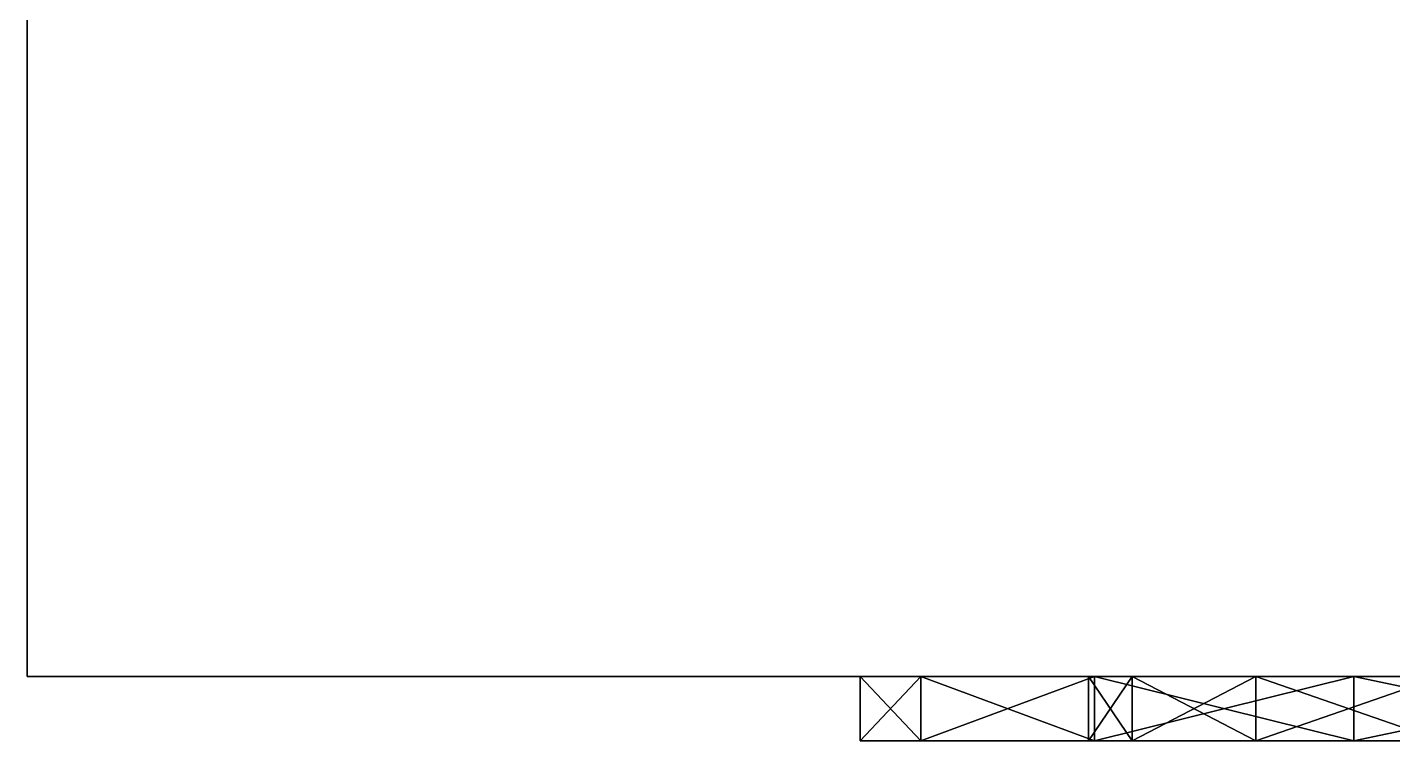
# Model space of a CAD drawing. Extents: x -14.5 to 19.3, y -2 to 15.6.
# Drawn here: x -14.478 to -13.416, y -0.55 to 0.005 of the extents above; entities that cross this region are included whole.
import ezdxf

# ---------------------------------------------------------------- set-up
doc = ezdxf.new("R2010")
doc.units = 0
doc.layers.add('UB3D', color=1, linetype='CONTINUOUS')

msp = doc.modelspace()

# ---------------------------------------------------------------- linework, layer by layer
at = {"layer": 'UB3D', "color": 94}
for points in [[(-14.478, 0.5, 13.97097), (-14.478, 0.5, -14.986), (-14.478, -0.5, -14.986), (-14.478, -0.5, 13.97097)], [(-14.478, 0.5, -14.986), (19.304, 0.5, -14.986), (19.304, -0.5, -14.986), (-14.478, -0.5, -14.986)], [(19.304, 0.5, 13.97097), (-14.478, 0.5, 13.97097), (-14.478, -0.5, 13.97097), (19.304, -0.5, 13.97097)], [(-14.478, 0.5, 13.97097), (-14.478, 0.5, 13.97097), (-14.478, -0.5, 13.97097)], [(-14.478, -0.5, 13.97097), (19.304, -0.5, 13.97097), (19.304, -0.5, -14.986)], [(-14.478, -0.5, 13.97097), (19.304, -0.5, -14.986), (-14.478, -0.5, -14.986)], [(-14.478, -0.5, 13.97097), (-14.478, -0.5, -14.986), (-14.478, -0.5, 13.97097)]]:
    msp.add_3dface(points, dxfattribs=at)
at = {"layer": 'UB3D', "color": 253}
for points in [[(-13.830301, -0.5, 6.096), (-13.782931, -0.5, 6.334143), (-13.830301, -0.55, 6.096)], [(-13.782931, -0.5, 6.334143), (-13.830301, -0.55, 6.096), (-13.782931, -0.55, 6.334143)], [(-13.830301, -0.55, 6.096), (-13.782931, -0.55, 6.334143), (-13.830301, -0.5, 6.096)], [(-13.782931, -0.55, 6.334143), (-13.830301, -0.5, 6.096), (-13.782931, -0.5, 6.334143)], [(-13.782931, -0.5, 5.857856), (-13.830301, -0.5, 6.096), (-13.782931, -0.55, 5.857856)], [(-13.830301, -0.5, 6.096), (-13.782931, -0.55, 5.857856), (-13.830301, -0.55, 6.096)], [(-13.782931, -0.55, 5.857856), (-13.830301, -0.55, 6.096), (-13.782931, -0.5, 5.857856)], [(-13.830301, -0.55, 6.096), (-13.782931, -0.5, 5.857856), (-13.830301, -0.5, 6.096)], [(-13.782931, -0.5, 6.334143), (-13.648033, -0.5, 6.536032), (-13.782931, -0.55, 6.334143)], [(-13.648033, -0.5, 6.536032), (-13.782931, -0.55, 6.334143), (-13.648033, -0.55, 6.536032)], [(-13.782931, -0.55, 6.334143), (-13.648033, -0.55, 6.536032), (-13.782931, -0.5, 6.334143)], [(-13.648033, -0.55, 6.536032), (-13.782931, -0.5, 6.334143), (-13.648033, -0.5, 6.536032)], [(-13.648033, -0.5, 5.655967), (-13.782931, -0.5, 5.857856), (-13.648033, -0.55, 5.655967)], [(-13.782931, -0.5, 5.857856), (-13.648033, -0.55, 5.655967), (-13.782931, -0.55, 5.857856)], [(-13.648033, -0.55, 5.655967), (-13.782931, -0.55, 5.857856), (-13.648033, -0.5, 5.655967)], [(-13.782931, -0.55, 5.857856), (-13.648033, -0.5, 5.655967), (-13.782931, -0.5, 5.857856)], [(-13.652501, -0.5, 6.096), (-13.618665, -0.5, 6.266102), (-13.652501, -0.55, 6.096)], [(-13.618665, -0.5, 6.266102), (-13.652501, -0.55, 6.096), (-13.618665, -0.55, 6.266102)], [(-13.652501, -0.55, 6.096), (-13.618665, -0.55, 6.266102), (-13.652501, -0.5, 6.096)], [(-13.618665, -0.55, 6.266102), (-13.652501, -0.5, 6.096), (-13.618665, -0.5, 6.266102)], [(-13.618665, -0.5, 5.925897), (-13.652501, -0.5, 6.096), (-13.618665, -0.55, 5.925897)], [(-13.652501, -0.5, 6.096), (-13.618665, -0.55, 5.925897), (-13.652501, -0.55, 6.096)], [(-13.618665, -0.55, 5.925897), (-13.652501, -0.55, 6.096), (-13.618665, -0.5, 5.925897)], [(-13.652501, -0.55, 6.096), (-13.618665, -0.5, 5.925897), (-13.652501, -0.5, 6.096)], [(-13.648033, -0.5, 6.536032), (-13.446144, -0.5, 6.67093), (-13.648033, -0.55, 6.536032)], [(-13.446144, -0.5, 6.67093), (-13.648033, -0.55, 6.536032), (-13.446144, -0.55, 6.67093)], [(-13.648033, -0.55, 6.536032), (-13.446144, -0.55, 6.67093), (-13.648033, -0.5, 6.536032)], [(-13.446144, -0.55, 6.67093), (-13.648033, -0.5, 6.536032), (-13.446144, -0.5, 6.67093)], [(-13.446144, -0.5, 5.521069), (-13.648033, -0.5, 5.655967), (-13.446144, -0.55, 5.521069)], [(-13.648033, -0.5, 5.655967), (-13.446144, -0.55, 5.521069), (-13.648033, -0.55, 5.655967)], [(-13.446144, -0.55, 5.521069), (-13.648033, -0.55, 5.655967), (-13.446144, -0.5, 5.521069)], [(-13.648033, -0.55, 5.655967), (-13.446144, -0.5, 5.521069), (-13.648033, -0.5, 5.655967)], [(-13.618665, -0.5, 6.266102), (-13.522309, -0.5, 6.410308), (-13.618665, -0.55, 6.266102)], [(-13.522309, -0.5, 6.410308), (-13.618665, -0.55, 6.266102), (-13.522309, -0.55, 6.410308)], [(-13.618665, -0.55, 6.266102), (-13.522309, -0.55, 6.410308), (-13.618665, -0.5, 6.266102)], [(-13.522309, -0.55, 6.410308), (-13.618665, -0.5, 6.266102), (-13.522309, -0.5, 6.410308)], [(-13.522309, -0.5, 5.781691), (-13.618665, -0.5, 5.925897), (-13.522309, -0.55, 5.781691)], [(-13.618665, -0.5, 5.925897), (-13.522309, -0.55, 5.781691), (-13.618665, -0.55, 5.925897)], [(-13.522309, -0.55, 5.781691), (-13.618665, -0.55, 5.925897), (-13.522309, -0.5, 5.781691)], [(-13.618665, -0.55, 5.925897), (-13.522309, -0.5, 5.781691), (-13.618665, -0.5, 5.925897)], [(-13.522309, -0.5, 6.410308), (-13.378103, -0.5, 6.506664), (-13.522309, -0.55, 6.410308)], [(-13.378103, -0.5, 6.506664), (-13.522309, -0.55, 6.410308), (-13.378103, -0.55, 6.506664)], [(-13.522309, -0.55, 6.410308), (-13.378103, -0.55, 6.506664), (-13.522309, -0.5, 6.410308)], [(-13.378103, -0.55, 6.506664), (-13.522309, -0.5, 6.410308), (-13.378103, -0.5, 6.506664)], [(-13.378103, -0.5, 5.685335), (-13.522309, -0.5, 5.781691), (-13.378103, -0.55, 5.685335)], [(-13.522309, -0.5, 5.781691), (-13.378103, -0.55, 5.685335), (-13.522309, -0.55, 5.781691)], [(-13.378103, -0.55, 5.685335), (-13.522309, -0.55, 5.781691), (-13.378103, -0.5, 5.685335)], [(-13.522309, -0.55, 5.781691), (-13.378103, -0.5, 5.685335), (-13.522309, -0.5, 5.781691)], [(-13.446144, -0.5, 6.67093), (-13.208001, -0.5, 6.7183), (-13.446144, -0.55, 6.67093)], [(-13.208001, -0.5, 6.7183), (-13.446144, -0.55, 6.67093), (-13.208001, -0.55, 6.7183)], [(-13.446144, -0.55, 6.67093), (-13.208001, -0.55, 6.7183), (-13.446144, -0.5, 6.67093)], [(-13.208001, -0.55, 6.7183), (-13.446144, -0.5, 6.67093), (-13.208001, -0.5, 6.7183)], [(-13.208001, -0.5, 5.4737), (-13.446144, -0.5, 5.521069), (-13.208001, -0.55, 5.4737)], [(-13.446144, -0.5, 5.521069), (-13.208001, -0.55, 5.4737), (-13.446144, -0.55, 5.521069)], [(-13.208001, -0.55, 5.4737), (-13.446144, -0.55, 5.521069), (-13.208001, -0.5, 5.4737)], [(-13.446144, -0.55, 5.521069), (-13.208001, -0.5, 5.4737), (-13.446144, -0.5, 5.521069)], [(-13.827304, -0.55, 6.035004), (-13.650361, -0.55, 6.052431), (-13.830301, -0.55, 6.096)], [(-13.650361, -0.55, 6.052431), (-13.830301, -0.55, 6.096), (-13.652501, -0.55, 6.096)], [(-13.830301, -0.55, 6.096), (-13.652501, -0.55, 6.096), (-13.827304, -0.55, 6.156996)], [(-13.650361, -0.55, 6.139569), (-13.827304, -0.55, 6.156996), (-13.64396, -0.55, 6.182718)], [(-13.827304, -0.55, 6.156996), (-13.64396, -0.55, 6.182718), (-13.818344, -0.55, 6.217405)], [(-13.818344, -0.55, 5.974595), (-13.64396, -0.55, 6.009282), (-13.827304, -0.55, 6.035004)], [(-13.64396, -0.55, 6.009282), (-13.827304, -0.55, 6.035004), (-13.650361, -0.55, 6.052431)], [(-13.652501, -0.55, 6.096), (-13.827304, -0.55, 6.156996), (-13.650361, -0.55, 6.139569)], [(-13.64396, -0.55, 6.182718), (-13.818344, -0.55, 6.217405), (-13.633361, -0.55, 6.225032)], [(-13.818344, -0.55, 6.217405), (-13.633361, -0.55, 6.225032), (-13.803505, -0.55, 6.276644)], [(-13.633361, -0.55, 5.966968), (-13.818344, -0.55, 5.974595), (-13.64396, -0.55, 6.009282)], [(-13.803505, -0.55, 5.915356), (-13.618665, -0.55, 5.925897), (-13.818344, -0.55, 5.974595)], [(-13.618665, -0.55, 5.925897), (-13.818344, -0.55, 5.974595), (-13.633361, -0.55, 5.966968)], [(-13.600015, -0.55, 6.305536), (-13.618665, -0.55, 6.266103), (-13.803505, -0.55, 6.276644)], [(-13.600015, -0.55, 6.305536), (-13.803505, -0.55, 6.276644), (-13.782931, -0.55, 6.334144)], [(-13.633361, -0.55, 6.225032), (-13.803505, -0.55, 6.276644), (-13.618665, -0.55, 6.266103)], [(-13.782931, -0.55, 5.857856), (-13.600015, -0.55, 5.886464), (-13.803505, -0.55, 5.915356)], [(-13.600015, -0.55, 5.886464), (-13.803505, -0.55, 5.915356), (-13.618665, -0.55, 5.925897)], [(-13.756821, -0.55, 6.38935), (-13.577589, -0.55, 6.342951), (-13.782931, -0.55, 6.334144)], [(-13.600015, -0.55, 6.305536), (-13.782931, -0.55, 6.334144), (-13.577589, -0.55, 6.342951)], [(-13.577589, -0.55, 5.849049), (-13.782931, -0.55, 5.857856), (-13.600015, -0.55, 5.886464)], [(-13.551604, -0.55, 5.814012), (-13.756821, -0.55, 5.80265), (-13.782931, -0.55, 5.857856)], [(-13.551604, -0.55, 5.814012), (-13.782931, -0.55, 5.857856), (-13.577589, -0.55, 5.849049)], [(-13.756821, -0.55, 6.38935), (-13.725425, -0.55, 6.441731), (-13.52231, -0.55, 6.410309)], [(-13.756821, -0.55, 6.38935), (-13.52231, -0.55, 6.410309), (-13.551604, -0.55, 6.377988)], [(-13.756821, -0.55, 6.38935), (-13.551604, -0.55, 6.377988), (-13.577589, -0.55, 6.342951)], [(-13.551604, -0.55, 5.814012), (-13.52231, -0.55, 5.781691), (-13.756821, -0.55, 5.80265)], [(-13.489989, -0.55, 5.752397), (-13.725425, -0.55, 5.750269), (-13.756821, -0.55, 5.80265)], [(-13.489989, -0.55, 5.752397), (-13.756821, -0.55, 5.80265), (-13.52231, -0.55, 5.781691)], [(-13.689045, -0.55, 6.490783), (-13.454952, -0.55, 6.465588), (-13.725425, -0.55, 6.441731)], [(-13.454952, -0.55, 6.465588), (-13.725425, -0.55, 6.441731), (-13.489989, -0.55, 6.439603)], [(-13.725425, -0.55, 6.441731), (-13.489989, -0.55, 6.439603), (-13.52231, -0.55, 6.410309)], [(-13.489989, -0.55, 5.752397), (-13.454952, -0.55, 5.726412), (-13.725425, -0.55, 5.750269)], [(-13.417537, -0.55, 5.703986), (-13.689045, -0.55, 5.701217), (-13.725425, -0.55, 5.750269)], [(-13.417537, -0.55, 5.703986), (-13.725425, -0.55, 5.750269), (-13.454952, -0.55, 5.726412)], [(-13.648034, -0.55, 6.536033), (-13.378104, -0.55, 6.506664), (-13.689045, -0.55, 6.490783)], [(-13.378104, -0.55, 6.506664), (-13.417537, -0.55, 6.488014), (-13.689045, -0.55, 6.490783)], [(-13.417537, -0.55, 6.488014), (-13.689045, -0.55, 6.490783), (-13.454952, -0.55, 6.465588)], [(-13.417537, -0.55, 5.703986), (-13.378104, -0.55, 5.685336), (-13.689045, -0.55, 5.701217)], [(-13.378104, -0.55, 5.685336), (-13.337033, -0.55, 5.67064), (-13.689045, -0.55, 5.701217)], [(-13.337033, -0.55, 5.67064), (-13.689045, -0.55, 5.701217), (-13.294719, -0.55, 5.660041)], [(-13.689045, -0.55, 5.701217), (-13.294719, -0.55, 5.660041), (-13.648034, -0.55, 5.655967)], [(-12.813218, -0.55, 5.614956), (-13.602784, -0.55, 5.614956), (-13.648034, -0.55, 5.655967)], [(-12.813218, -0.55, 5.614956), (-13.648034, -0.55, 5.655967), (-13.208001, -0.55, 5.6515)], [(-13.648034, -0.55, 6.536033), (-13.602784, -0.55, 6.577044), (-13.25157, -0.55, 6.53836)], [(-13.648034, -0.55, 6.536033), (-13.25157, -0.55, 6.53836), (-13.294719, -0.55, 6.531959)], [(-13.648034, -0.55, 6.536033), (-13.294719, -0.55, 6.531959), (-13.337033, -0.55, 6.52136)], [(-13.648034, -0.55, 6.536033), (-13.337033, -0.55, 6.52136), (-13.378104, -0.55, 6.506664)], [(-13.294719, -0.55, 5.660041), (-13.648034, -0.55, 5.655967), (-13.25157, -0.55, 5.65364)], [(-13.648034, -0.55, 5.655967), (-13.25157, -0.55, 5.65364), (-13.208001, -0.55, 5.6515)], [(-13.553732, -0.55, 6.613424), (-12.813218, -0.55, 6.577044), (-13.602784, -0.55, 6.577044)], [(-12.813218, -0.55, 6.577044), (-13.602784, -0.55, 6.577044), (-13.208001, -0.55, 6.5405)], [(-13.602784, -0.55, 6.577044), (-13.208001, -0.55, 6.5405), (-13.25157, -0.55, 6.53836)], [(-12.813218, -0.55, 5.614956), (-12.86227, -0.55, 5.578576), (-13.602784, -0.55, 5.614956)], [(-13.553732, -0.55, 5.578576), (-12.86227, -0.55, 5.578576), (-13.602784, -0.55, 5.614956)], [(-13.501351, -0.55, 6.64482), (-12.86227, -0.55, 6.613424), (-13.553732, -0.55, 6.613424)], [(-12.86227, -0.55, 6.613424), (-13.553732, -0.55, 6.613424), (-12.813218, -0.55, 6.577044)], [(-13.501351, -0.55, 5.54718), (-12.914651, -0.55, 5.54718), (-13.553732, -0.55, 5.578576)], [(-12.914651, -0.55, 5.54718), (-13.553732, -0.55, 5.578576), (-12.86227, -0.55, 5.578576)], [(-13.446145, -0.55, 6.67093), (-12.914651, -0.55, 6.64482), (-13.501351, -0.55, 6.64482)], [(-12.914651, -0.55, 6.64482), (-13.501351, -0.55, 6.64482), (-12.86227, -0.55, 6.613424)], [(-13.446145, -0.55, 5.52107), (-12.969857, -0.55, 5.52107), (-13.501351, -0.55, 5.54718)], [(-12.969857, -0.55, 5.52107), (-13.501351, -0.55, 5.54718), (-12.914651, -0.55, 5.54718)], [(-13.388645, -0.55, 6.691504), (-12.969857, -0.55, 6.67093), (-13.446145, -0.55, 6.67093)], [(-12.969857, -0.55, 6.67093), (-13.446145, -0.55, 6.67093), (-12.914651, -0.55, 6.64482)], [(-13.388645, -0.55, 5.500496), (-13.027357, -0.55, 5.500496), (-13.446145, -0.55, 5.52107)], [(-13.027357, -0.55, 5.500496), (-13.446145, -0.55, 5.52107), (-12.969857, -0.55, 5.52107)]]:
    msp.add_3dface(points, dxfattribs=at)

doc.saveas('drawing.dxf')
